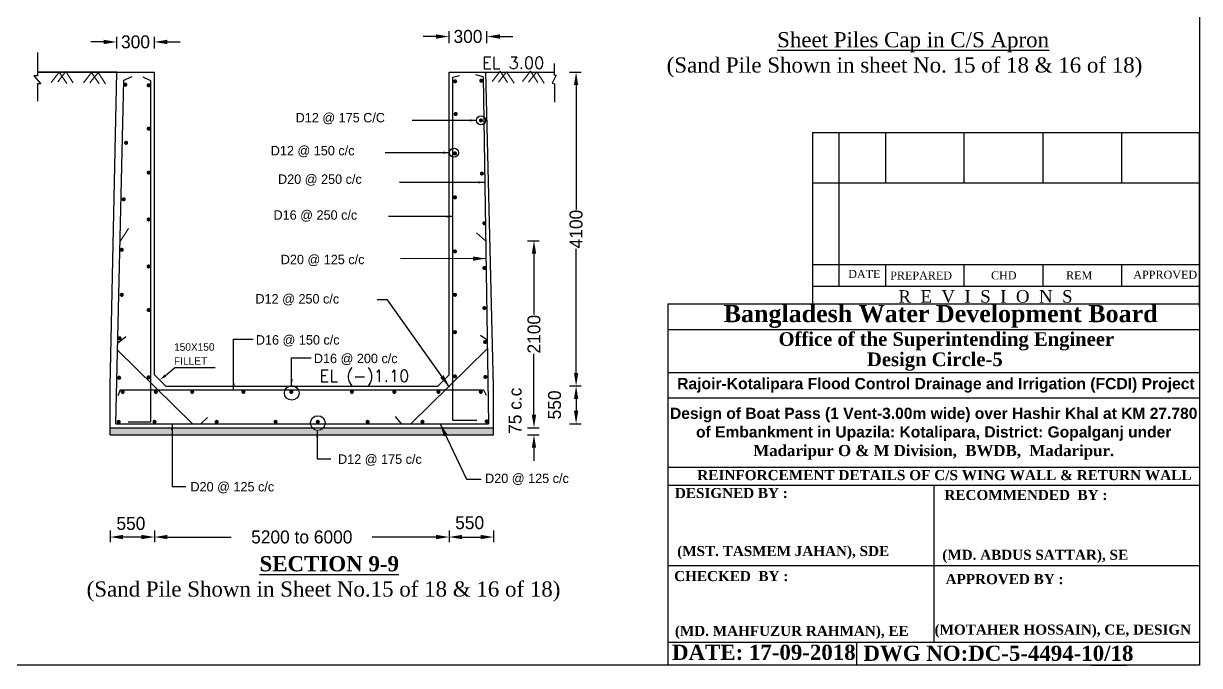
# Model space of a CAD drawing. Extents: x -1206532 to 786809, y -4288605 to 172932.
# Drawn here: x -141732 to -96405, y -4267236 to -4242488 of the extents above; entities that cross this region are included whole.
import ezdxf

# ---------------------------------------------------------------- set-up
doc = ezdxf.new("R2010")
doc.units = 0
doc.header["$LTSCALE"] = 300
doc.header["$MEASUREMENT"] = 0
doc.layers.get('0').update_dxf_attribs({"linetype": 'CONTINUOUS'})
doc.layers.get('DEFPOINTS').update_dxf_attribs({"linetype": 'CONTINUOUS'})
doc.layers.add('LINE', color=7, linetype='CONTINUOUS')
doc.layers.add('TEXT', color=10, linetype='CONTINUOUS')
doc.styles.add('Arial-200', font='ARIAL_0.TTF')
doc.styles.add('BIG', font='ROMANT.SHX')
doc.dimstyles.new('3', dxfattribs={"dimtxt": 225, "dimasz": 350, "dimexe": 100, "dimexo": 25, "dimgap": 9, "dimtad": 0, "dimdec": 0, "dimzin": 0, "dimdsep": 46, "dimtxsty": 'Standard', "dimcen": 0, "dimclrd": 5, "dimclre": 6, "dimclrt": 1, "dimadec": 0, "dimazin": 0, "dimtfac": 1, "dimtdec": 0, "dimtofl": 0, "dimtmove": 2, "dimatfit": 3, "dimfxl": 1, "dimtolj": 1, "dimtzin": 0, "dimarcsym": 0})

# ---------------------------------------------------------------- blocks, each defined once
blk = doc.blocks.new('*D728')
at = {"layer": 'DEFPOINTS', "color": 0, "lineweight": 30}
for p in [(-120851, -4256461), (-120804, -4257917), (-120433, -4257917)]:
    blk.add_point(p, dxfattribs=at)
at = {"layer": 'LINE', "color": 7, "lineweight": -2}
for p, q in [((-120683, -4256461), (-120233, -4256461)), ((-120433, -4256961), (-120433, -4257417)), ((-120683, -4257917), (-120233, -4257917))]:
    blk.add_line(p, q, dxfattribs=at)
at = {"layer": 'LINE', "color": 7, "lineweight": 30}
for points in [[(-120516, -4256961), (-120350, -4256961), (-120433, -4256461)], [(-120516, -4257417), (-120350, -4257417), (-120433, -4257917)]]:
    blk.add_solid(points, dxfattribs=at)
at = {"layer": 'LINE', "color": 7, "lineweight": 30, "insert": (-121262, -4257191), "char_height": 500, "attachment_point": 5, "rotation": 90}
blk.add_mtext('\\A1;550', dxfattribs=at)
blk = doc.blocks.new('*D729')
at = {"layer": 'DEFPOINTS', "color": 0, "lineweight": 30}
for p in [(-122463, -4258069), (-122344, -4258342), (-122056, -4258069)]:
    blk.add_point(p, dxfattribs=at)
at = {"layer": 'LINE', "color": 7, "lineweight": -2}
for p, q in [((-122056, -4257569), (-122056, -4257069)), ((-122306, -4258069), (-121856, -4258069)), ((-122306, -4258342), (-121856, -4258342)), ((-122056, -4258842), (-122056, -4259342))]:
    blk.add_line(p, q, dxfattribs=at)
at = {"layer": 'LINE', "color": 7, "lineweight": 30}
for points in [[(-122140, -4257569), (-121973, -4257569), (-122056, -4258069)], [(-122140, -4258842), (-121973, -4258842), (-122056, -4258342)]]:
    blk.add_solid(points, dxfattribs=at)
at = {"layer": 'LINE', "color": 7, "lineweight": 30, "insert": (-122782, -4257416), "char_height": 500, "attachment_point": 5, "rotation": 90}
blk.add_mtext('\\A1;75 c.c', dxfattribs=at)
blk = doc.blocks.new('*D730')
at = {"layer": 'DEFPOINTS', "color": 0, "lineweight": 30}
for p in [(-121724, -4244364), (-120433, -4244364), (-120851, -4256461)]:
    blk.add_point(p, dxfattribs=at)
at = {"layer": 'LINE', "color": 7, "lineweight": -2}
for p, q in [((-120683, -4244364), (-120233, -4244364)), ((-120433, -4244864), (-120433, -4249653)), ((-120433, -4255961), (-120433, -4251171)), ((-120683, -4256461), (-120233, -4256461))]:
    blk.add_line(p, q, dxfattribs=at)
at = {"layer": 'LINE', "color": 7, "lineweight": 30}
for points in [[(-120516, -4244864), (-120350, -4244864), (-120433, -4244364)], [(-120516, -4255961), (-120350, -4255961), (-120433, -4256461)]]:
    blk.add_solid(points, dxfattribs=at)
at = {"layer": 'LINE', "color": 7, "lineweight": 30, "insert": (-120433, -4250412), "char_height": 500, "attachment_point": 5, "rotation": 90}
blk.add_mtext('\\A1;4100', dxfattribs=at)
blk = doc.blocks.new('*D731')
at = {"layer": 'DEFPOINTS', "color": 0, "lineweight": 30}
for p in [(-125328, -4261971), (-123617, -4261647), (-123617, -4262284)]:
    blk.add_point(p, dxfattribs=at)
at = {"layer": 'LINE', "color": 7, "lineweight": -2}
for p, q in [((-125328, -4262034), (-125328, -4262484)), ((-123617, -4262034), (-123617, -4262484)), ((-124828, -4262284), (-124117, -4262284))]:
    blk.add_line(p, q, dxfattribs=at)
at = {"layer": 'LINE', "color": 7, "lineweight": 30}
for points in [[(-124828, -4262201), (-124828, -4262368), (-125328, -4262284)], [(-124117, -4262201), (-124117, -4262368), (-123617, -4262284)]]:
    blk.add_solid(points, dxfattribs=at)
at = {"layer": 'LINE', "color": 7, "lineweight": 30, "insert": (-124536, -4261734), "char_height": 500, "attachment_point": 5}
blk.add_mtext('\\A1;550', dxfattribs=at)
blk = doc.blocks.new('*D732')
at = {"layer": 'DEFPOINTS', "color": 0, "lineweight": 30}
for p in [(-138396, -4261647), (-136685, -4261801), (-138396, -4262284)]:
    blk.add_point(p, dxfattribs=at)
at = {"layer": 'LINE', "color": 7, "lineweight": -2}
for p, q in [((-138396, -4262034), (-138396, -4262484)), ((-136685, -4262034), (-136685, -4262484)), ((-137185, -4262284), (-137896, -4262284))]:
    blk.add_line(p, q, dxfattribs=at)
at = {"layer": 'LINE', "color": 7, "lineweight": 30}
for points in [[(-137896, -4262201), (-137896, -4262368), (-138396, -4262284)], [(-137185, -4262201), (-137185, -4262368), (-136685, -4262284)]]:
    blk.add_solid(points, dxfattribs=at)
at = {"layer": 'LINE', "color": 7, "lineweight": 30, "insert": (-137593, -4261763), "char_height": 500, "attachment_point": 5}
blk.add_mtext('\\A1;550', dxfattribs=at)
blk = doc.blocks.new('*D733')
at = {"layer": 'DEFPOINTS', "color": 0, "lineweight": 30}
for p in [(-136685, -4261757), (-125328, -4261757), (-125328, -4262284)]:
    blk.add_point(p, dxfattribs=at)
at = {"layer": 'LINE', "color": 7, "lineweight": -2}
for p, q in [((-136685, -4262034), (-136685, -4262484)), ((-125328, -4262034), (-125328, -4262484)), ((-136185, -4262284), (-133724, -4262284)), ((-125828, -4262284), (-128289, -4262284))]:
    blk.add_line(p, q, dxfattribs=at)
at = {"layer": 'LINE', "color": 7, "lineweight": 30}
for points in [[(-136185, -4262201), (-136185, -4262368), (-136685, -4262284)], [(-125828, -4262201), (-125828, -4262368), (-125328, -4262284)]]:
    blk.add_solid(points, dxfattribs=at)
at = {"layer": 'LINE', "color": 7, "lineweight": 30, "insert": (-131006, -4262284), "char_height": 500, "attachment_point": 5}
blk.add_mtext('\\A1;5200 to 6000', dxfattribs=at)
blk = doc.blocks.new('*D734')
at = {"layer": 'DEFPOINTS', "color": 0, "lineweight": 30}
for p in [(-123872, -4242989), (-125328, -4243621), (-123872, -4243621)]:
    blk.add_point(p, dxfattribs=at)
at = {"layer": 'LINE', "color": 7, "lineweight": -2}
for p, q in [((-125828, -4242989), (-126328, -4242989)), ((-125328, -4243239), (-125328, -4242789)), ((-123872, -4243239), (-123872, -4242789)), ((-123372, -4242989), (-122872, -4242989))]:
    blk.add_line(p, q, dxfattribs=at)
at = {"layer": 'LINE', "color": 7, "lineweight": 30}
for points in [[(-125828, -4242906), (-125828, -4243073), (-125328, -4242989)], [(-123372, -4242906), (-123372, -4243073), (-123872, -4242989)]]:
    blk.add_solid(points, dxfattribs=at)
at = {"layer": 'LINE', "color": 7, "lineweight": 30, "insert": (-124600, -4242989), "char_height": 500, "attachment_point": 5}
blk.add_mtext('\\A1;300', dxfattribs=at)
blk = doc.blocks.new('*D735')
at = {"layer": 'DEFPOINTS', "color": 0, "lineweight": 30}
for p in [(-136689, -4243198), (-138141, -4243707), (-136689, -4243678)]:
    blk.add_point(p, dxfattribs=at)
at = {"layer": 'LINE', "color": 7, "lineweight": -2}
for p, q in [((-138141, -4243448), (-138141, -4242998)), ((-136689, -4243448), (-136689, -4242998)), ((-138641, -4243198), (-139141, -4243198)), ((-136189, -4243198), (-135689, -4243198))]:
    blk.add_line(p, q, dxfattribs=at)
at = {"layer": 'LINE', "color": 7, "lineweight": 30}
for points in [[(-138641, -4243114), (-138641, -4243281), (-138141, -4243198)], [(-136189, -4243114), (-136189, -4243281), (-136689, -4243198)]]:
    blk.add_solid(points, dxfattribs=at)
at = {"layer": 'LINE', "color": 7, "lineweight": 30, "insert": (-137415, -4243198), "char_height": 500, "attachment_point": 5}
blk.add_mtext('\\A1;300', dxfattribs=at)
blk = doc.blocks.new('*D736')
at = {"layer": 'DEFPOINTS', "color": 0, "lineweight": 30}
for p in [(-123106, -4250860), (-122056, -4250860), (-122475, -4258069)]:
    blk.add_point(p, dxfattribs=at)
at = {"layer": 'LINE', "color": 7, "lineweight": -2}
for p, q in [((-122306, -4250860), (-121856, -4250860)), ((-122056, -4251360), (-122056, -4253706)), ((-122056, -4257569), (-122056, -4255224)), ((-122306, -4258069), (-121856, -4258069))]:
    blk.add_line(p, q, dxfattribs=at)
at = {"layer": 'LINE', "color": 7, "lineweight": 30}
for points in [[(-122140, -4251360), (-121973, -4251360), (-122056, -4250860)], [(-122140, -4257569), (-121973, -4257569), (-122056, -4258069)]]:
    blk.add_solid(points, dxfattribs=at)
at = {"layer": 'LINE', "color": 7, "lineweight": 30, "insert": (-122056, -4254465), "char_height": 500, "attachment_point": 5, "rotation": 90}
blk.add_mtext('\\A1;2100', dxfattribs=at)

msp = doc.modelspace()

# ---------------------------------------------------------------- hatches: boundary and pattern name
at = {"layer": 'LINE', "lineweight": 30}
h = msp.add_hatch(dxfattribs=at)
h.set_pattern_fill('AR-CONC', color=256, scale=72.8, style=0)
h.set_pattern_definition([(50, (-1140140.4, -2719355.54), (522.16541, -45.68355), [54.6, -600.6]), (355, (-1140140.4, -2719355.54), (-101.01097, 547.59587), [43.68, -480.48]), (100.4514, (-1140096.9, -2719359.35), (421.15483, 501.91199), [46.40286, -510.43146]), (46.1842, (-1140140.4, -2719209.94), (776.95148, -120.49784), [81.9, -900.9]), (96.6356, (-1140075.7, -2719220), (680.43445, 709.1578), [69.6043, -765.64706]), (351.1842, (-1140140.4, -2719209.9), (680.4339, 709.15834), [65.52, -720.72]), (21, (-1140067.6, -2719246.34), (434.54833, -293.10655), [54.6, -600.6]), (326, (-1140067.6, -2719246.34), (177.13356, 527.90923), [43.68, -480.48]), (71.4514, (-1140031.4, -2719270.76), (611.68207, 234.8022), [46.40286, -510.43146]), (37.5, (-1140140.41, -2719355.54), (8.852375, 242.346726), [0, -474.656, 0, -487.76, 0, -482.3]), (7.5, (-1140140.41, -2719355.54), (191.514623, 287.131726), [0, -278.096, 0, -463.736, 0, -183.82]), (327.5, (-1140302.76, -2719355.54), (388.622734, -16.419947), [0, -182, 0, -567.84, 0, -753.48]), (317.5, (-1140375.56, -2719355.54), (424.55953, 72.87643), [0, -236.6, 0, -377.104, 0, -535.08])])
h.paths.add_polyline_path([(-123617.248, -4258342.337), (-123617.248, -4258069.337), (-130167.903, -4258069.337, -0.477602141), (-130607.98, -4258069.337), (-138395.648, -4258069.337), (-138395.648, -4258342.337)])

# ---------------------------------------------------------------- linework, layer by layer
at = {"linetype": 'ByBlock', "lineweight": 30}
msp.add_lwpolyline([(-168376.746, -4267228.361), (-168376.746, -4216333.96), (-96404.866, -4216333.96), (-96404.866, -4267228.361), (-168376.746, -4267228.361)], close=True, dxfattribs=at)
at = {"layer": 'LINE'}
for p, q in [((-141197.015, -4243601.63), (-141197.015, -4244498.79)), ((-141197.015, -4244364.216), (-136684.848, -4244364.216)), ((-138140.848, -4244364.216), (-141152.071, -4244364.216)), ((-138395.648, -4256467.737), (-138140.848, -4244364.216)), ((-136684.848, -4256030.937), (-136684.848, -4244364.216)), ((-125327.912, -4244357.067), (-121279.637, -4244357.067)), ((-121279.637, -4244034.32), (-121279.637, -4244483.723)), ((-141197.015, -4244498.79), (-141331.846, -4244498.79)), ((-141331.846, -4244498.79), (-141062.184, -4244812.796)), ((-141197.015, -4244812.796), (-141197.015, -4245485.666)), ((-141062.184, -4244812.796), (-141197.015, -4244812.796)), ((-138178.866, -4257923.737), (-137867.848, -4244672.57)), ((-137867.848, -4244672.57), (-137541.997, -4244531.64)), ((-136830.448, -4244698.05), (-137116.035, -4244558.239)), ((-136830.448, -4257840.521), (-136830.448, -4244698.05)), ((-125182.456, -4244562.117), (-124927.175, -4244487.834)), ((-124017.429, -4244537.89), (-124297.792, -4244463.087)), ((-121201.683, -4244477.152), (-121360.094, -4244793.371)), ((-121360.094, -4244793.371), (-121269.573, -4244815.958)), ((-121269.573, -4244477.152), (-121201.683, -4244477.152)), ((-121269.573, -4244815.958), (-121269.573, -4245516.158))]:
    msp.add_line(p, q, dxfattribs=at)
at = {"layer": 'LINE', "lineweight": 20}
for p, q in [((-140352.682, -4244364.856), (-140664.036, -4244762.83)), ((-140103.603, -4244339.983), (-140414.957, -4244737.957)), ((-140352.682, -4244364.856), (-140066.234, -4244800.138)), ((-140103.603, -4244339.983), (-139817.155, -4244775.264)), ((-139107.266, -4244377.295), (-139418.62, -4244775.269)), ((-138858.177, -4244377.295), (-139169.531, -4244775.269)), ((-139107.266, -4244377.295), (-138820.818, -4244812.577)), ((-138858.177, -4244377.295), (-138571.73, -4244812.577)), ((-123359.478, -4244326.534), (-123670.832, -4244724.507)), ((-123110.39, -4244351.407), (-123421.744, -4244749.381)), ((-123359.478, -4244326.534), (-123073.03, -4244761.815)), ((-123110.39, -4244351.407), (-122823.942, -4244786.689)), ((-122188.781, -4244326.534), (-122500.135, -4244724.507)), ((-121952.154, -4244351.407), (-122263.508, -4244749.381)), ((-122188.781, -4244326.534), (-121902.333, -4244761.815)), ((-121952.154, -4244351.407), (-121665.706, -4244786.689)), ((-138014.008, -4250899.822), (-137680.186, -4250386.728))]:
    msp.add_line(p, q, dxfattribs=at)
at = {"layer": 'LINE', "lineweight": 30}
for p, q in [((-125328.048, -4256030.937), (-125328.048, -4244364.216)), ((-123617.248, -4256467.737), (-123911.867, -4244357.067)), ((-125182.523, -4257785.301), (-125182.456, -4244562.117)), ((-124017.429, -4244537.89), (-123811.786, -4257923.737)), ((-123867.443, -4254683.26), (-124120.469, -4254509.064)), ((-123856.224, -4255031.111), (-126800.241, -4257923.737)), ((-125328.048, -4256030.937), (-125764.848, -4256467.737)), ((-138001.592, -4256608.543), (-124004.421, -4256613.337)), ((-136248.048, -4256467.737), (-125764.848, -4256467.737)), ((-124004.421, -4256613.337), (-123893.34, -4256818.256)), ((-123617.248, -4258342.337), (-123617.248, -4256467.737)), ((-138178.866, -4257923.737), (-123811.786, -4257923.737)), ((-125182.523, -4257785.301), (-124263.927, -4257785.301)), ((-138395.648, -4258069.337), (-123617.248, -4258069.337)), ((-138395.648, -4258342.337), (-123617.248, -4258342.337))]:
    msp.add_line(p, q, dxfattribs=at)
at = {"layer": 'LINE', "lineweight": 25}
for p, q in [((-111316.335, -4246689.621), (-96404.866, -4246689.621)), ((-111316.335, -4246689.621), (-111316.335, -4253295.18)), ((-110311.747, -4246689.621), (-110311.747, -4252618.423)), ((-110311.747, -4246689.621), (-110311.747, -4252618.423)), ((-110311.747, -4246689.621), (-110311.747, -4252618.423)), ((-110311.747, -4246689.621), (-110311.747, -4252618.423)), ((-108506.975, -4246721.541), (-108506.975, -4248628.424)), ((-105479.773, -4248628.424), (-105479.773, -4246689.447)), ((-102429.706, -4248628.424), (-102429.706, -4246689.447)), ((-99391.794, -4248628.424), (-99391.794, -4246716.611)), ((-99292.23, -4246689.621), (-96404.866, -4246689.621)), ((-96404.866, -4253417.526), (-96404.866, -4246689.621)), ((-111316.335, -4248628.424), (-96555.751, -4248628.424)), ((-110265.717, -4248628.424), (-96404.866, -4248628.424)), ((-111316.335, -4251775.465), (-96555.751, -4251775.465)), ((-110265.717, -4251775.465), (-96404.866, -4251775.465)), ((-110265.717, -4251775.465), (-96555.751, -4251775.465)), ((-110265.717, -4251775.465), (-96555.751, -4251775.465)), ((-108506.975, -4251775.465), (-108506.975, -4252618.423)), ((-105479.773, -4252620.391), (-105479.773, -4251775.465)), ((-102429.706, -4252620.391), (-102429.706, -4251775.465)), ((-99391.794, -4252615.748), (-99391.794, -4251775.465)), ((-111316.335, -4252618.423), (-96555.751, -4252618.423)), ((-110265.717, -4252618.423), (-96404.866, -4252618.423)), ((-110265.717, -4252618.423), (-96555.751, -4252618.423)), ((-110265.717, -4252618.423), (-96555.751, -4252618.423)), ((-116893.471, -4253295.18), (-96404.866, -4253295.18)), ((-116893.471, -4253295.18), (-116893.471, -4267226.517)), ((-96404.866, -4253417.526), (-96404.866, -4267228.361)), ((-116893.471, -4254290.017), (-96404.866, -4254290.017)), ((-116893.471, -4255940.154), (-96404.866, -4255940.154)), ((-116893.471, -4255940.154), (-96404.866, -4255940.154)), ((-116893.471, -4255940.154), (-96404.866, -4255940.154)), ((-116893.471, -4255940.154), (-96404.866, -4255940.154)), ((-116893.471, -4256913.79), (-96404.866, -4256913.79)), ((-116893.471, -4256913.79), (-96404.866, -4256913.79)), ((-116893.471, -4256913.79), (-96404.866, -4256913.79)), ((-116893.471, -4256913.79), (-96404.866, -4256913.79)), ((-116893.471, -4259592.261), (-96404.866, -4259592.261)), ((-116893.471, -4260286.333), (-96404.866, -4260286.333)), ((-106649.168, -4260286.333), (-106649.168, -4266331.626)), ((-116893.471, -4263381.494), (-96404.866, -4263381.494)), ((-116893.471, -4266331.626), (-96404.866, -4266331.626)), ((-112820.745, -4266331.626), (-96404.866, -4266331.626)), ((-112820.745, -4266331.626), (-96404.866, -4266331.626)), ((-112820.745, -4266331.626), (-96404.866, -4266331.626)), ((-109621.65, -4266331.626), (-109621.65, -4267236.154)), ((-96404.866, -4267228.361), (-116893.471, -4267228.361)), ((-100573.593, -4267228.361), (-99207.42, -4267228.361))]:
    msp.add_line(p, q, dxfattribs=at)
at = {"layer": 'LINE', "color": 0}
for p, q in [((-123920.309, -4250859.694), (-124274.066, -4250554.168)), ((-138105.688, -4254805.953), (-137791.238, -4254558.938)), ((-138112.003, -4255075), (-135212.654, -4257923.737)), ((-136684.848, -4256030.937), (-136248.048, -4256467.737)), ((-136260.559, -4256060.385), (-135904.31, -4255754.039)), ((-135904.31, -4255754.039), (-134345.019, -4255754.039)), ((-138395.648, -4258342.337), (-138395.648, -4256467.737)), ((-138001.592, -4256608.543), (-138095.568, -4256838.696)), ((-137701.515, -4257840.521), (-136830.448, -4257840.521)), ((-134899.226, -4257923.737), (-134642.615, -4257670.951)), ((-127167.866, -4257923.737), (-127399.013, -4257639.41))]:
    msp.add_line(p, q, dxfattribs=at)
at = {"layer": 'LINE', "const_width": 78.624}
for points in [[(-137844.031, -4244846.354, 1), (-137765.407, -4244846.354, 1)], [(-136947.479, -4244867.371, 1), (-136868.855, -4244867.371, 1)], [(-125134.255, -4244716.034, 1), (-125055.631, -4244716.034, 1)], [(-124128.794, -4244692.622, 1), (-124050.17, -4244692.622, 1)], [(-125114.039, -4245976.614, 1), (-125035.415, -4245976.614, 1)], [(-124138.902, -4246221.955, 1), (-124060.278, -4246221.955, 1)], [(-136947.479, -4246541.739, 1), (-136868.855, -4246541.739, 1)], [(-137817.411, -4247087.106, 1), (-137738.787, -4247087.106, 1)], [(-136947.479, -4248232.869, 1), (-136868.855, -4248232.869, 1)], [(-137912.051, -4249263.826, 1), (-137833.427, -4249263.826, 1)], [(-136947.479, -4250042.578, 1), (-136868.855, -4250042.578, 1)], [(-137984.851, -4251211.226, 1), (-137906.227, -4251211.226, 1)], [(-136947.479, -4251854.078, 1), (-136868.855, -4251854.078, 1)]]:
    msp.add_lwpolyline(points, format="xyb", close=True, dxfattribs=at)
at = {"layer": 'LINE', "color": 0, "const_width": 78.624}
for points in [[(-125139.694, -4247497.398, 1), (-125061.07, -4247497.398, 1)], [(-124102.502, -4248271.275, 1), (-124023.878, -4248271.275, 1)], [(-125139.702, -4249189.168, 1), (-125061.078, -4249189.168, 1)], [(-124007.862, -4250189.555, 1), (-123929.238, -4250189.555, 1)], [(-137984.851, -4252947.506, 1), (-137906.227, -4252947.506, 1)], [(-136947.479, -4253533.737, 1), (-136868.855, -4253533.737, 1)], [(-138068.571, -4254621.906, 1), (-137989.947, -4254621.906, 1)], [(-138084.204, -4256143.638, 1), (-138005.58, -4256143.638, 1)], [(-136947.479, -4256124.583, 1), (-136868.855, -4256124.583, 1)], [(-137949.045, -4256689.371, 1), (-137870.421, -4256689.371, 1)], [(-136672.125, -4256689.371, 1), (-136593.501, -4256689.371, 1)], [(-135269.605, -4256689.371, 1), (-135190.981, -4256689.371, 1)], [(-133293.473, -4256689.371, 1), (-133214.849, -4256689.371, 1)], [(-131450.494, -4256689.371, 1), (-131371.87, -4256689.371, 1)], [(-129115.13, -4256689.371, 1), (-129036.506, -4256689.371, 1)], [(-127476.957, -4256689.371, 1), (-127398.333, -4256689.371, 1)], [(-138103.093, -4257843.447, 1), (-138024.469, -4257843.447, 1)], [(-136719.893, -4257843.447, 1), (-136641.269, -4257843.447, 1)], [(-134325.717, -4257843.447, 1), (-134247.093, -4257843.447, 1)], [(-132056.836, -4257843.447, 1), (-131978.212, -4257843.447, 1)], [(-130428.062, -4257843.447, 1), (-130349.438, -4257843.447, 1)], [(-128504.664, -4257843.447, 1), (-128426.04, -4257843.447, 1)], [(-126393.549, -4257843.447, 1), (-126314.925, -4257843.447, 1)]]:
    msp.add_lwpolyline(points, format="xyb", close=True, dxfattribs=at)
at = {"layer": 'LINE', "lineweight": 30, "const_width": 78.624}
for points in [[(-125139.713, -4251274.354, 1), (-125061.089, -4251274.354, 1)], [(-124007.862, -4251911.275, 1), (-123929.238, -4251911.275, 1)], [(-125139.721, -4252946.984, 1), (-125061.097, -4252946.984, 1)], [(-124007.862, -4253458.275, 1), (-123929.238, -4253458.275, 1)], [(-125139.729, -4254386.315, 1), (-125061.105, -4254386.315, 1)], [(-123978.742, -4254765.035, 1), (-123900.118, -4254765.035, 1)], [(-125139.737, -4256092.554, 1), (-125061.113, -4256092.554, 1)], [(-123967.822, -4256111.835, 1), (-123889.198, -4256111.835, 1)], [(-125777.094, -4256689.371, 1), (-125698.47, -4256689.371, 1)], [(-124144.864, -4256689.371, 1), (-124066.24, -4256689.371, 1)], [(-123919.808, -4257825.383, 1), (-123841.184, -4257825.383, 1)]]:
    msp.add_lwpolyline(points, format="xyb", close=True, dxfattribs=at)
at = {"layer": 'LINE'}
msp.add_circle((-124099.59, -4246221.955), 170.984, dxfattribs=at)
at = {"layer": 'LINE', "color": 0}
for centre, radius in [((-125137.366, -4247466.959), 173.27), ((-131393.781, -4256726.325), 282.903), ((-130387.942, -4257891.525), 282.903)]:
    msp.add_circle(centre, radius, dxfattribs=at)
msp.add_solid([(-136231.865, -4256099.528), (-136289.253, -4256021.243), (-136495.414, -4256232.55)], dxfattribs=at)

# ---------------------------------------------------------------- texts
at = {"layer": 'LINE'}
for s, p in [('D12 @ 175 C/C', (-131242.651, -4246299.871)), ('D12 @ 150 c/c', (-132201.378, -4247569.643)), ('D20 @ 250 c/c', (-131920.784, -4248670.514)), ('D16 @ 250 c/c', (-132095.505, -4250051.945)), ('D20 @ 125 c/c', (-131816.668, -4251766.949)), ('D16 @ 200 c/c', (-130540, -4255581.121))]:
    msp.add_text(s, height=364, dxfattribs=at).set_placement(p)
at = {"layer": 'LINE', "color": 0}
for s, height, p in [('D12 @ 250 c/c', 364, (-132791.55, -4253283.047)), ('150X150 ', 291.2, (-135928.491, -4255103.652)), ('D16 @ 150 c/c', 364, (-132775.798, -4254865.554)), ('FILLET', 291.2, (-135929.604, -4255643.065)), ('D20 @ 125 c/c', 364, (-135296.928, -4260526.399))]:
    msp.add_text(s, height=height, dxfattribs=at).set_placement(p)
at = {"layer": 'LINE', "color": 0, "style": 'BIG'}
msp.add_text('EL (-)1.10', height=458.64, dxfattribs=at).set_placement((-130318.655, -4256299.846))
at = {"layer": 'LINE', "lineweight": 30}
for s, p in [('D12 @ 175 c/c', (-129607.039, -4259464.666)), ('D20 @ 125 c/c', (-123939.487, -4260203.557))]:
    msp.add_text(s, height=364, dxfattribs=at).set_placement(p)
at = {"layer": 'LINE', "lineweight": 30, "char_height": 585, "width": 21075.69772, "attachment_point": 2, "style": 'Arial-200'}
for s, insert in [('{\\fTimes New Roman|b1|i0|c0|p18;          \\fTimes New Roman|b0|i0|c0|p18;\\LSheet Piles Cap in C/S Apron\\P\\l       (Sand Pile Shown in sheet No. 15 of 18 & 16 of 18)}', (-108548.177, -4242819.221)), ('{\\fTimes New Roman|b1|i0|c0|p18;          \\LSECTION 9-9\\P\\fTimes New Roman|b0|i0|c0|p18;\\l        (Sand Pile Shown in Sheet No.15 of 18 & 16 of 18)}', (-131052.172, -4263020.743))]:
    msp.add_mtext(s, dxfattribs=dict(at, insert=insert))
at = {"layer": 'LINE', "lineweight": 25, "attachment_point": 1}
for s, insert, char_height in [('{\\fTimes New Roman|b0|i0|c0|p18;DATE }', (-109943.364, -4251988.396), 308.45248), ('{\\fTimes New Roman|b0|i0|c0|p18;PREPARED\\fTimes New Roman|b1|i0|c0|p18; }', (-108324.532, -4252049.008), 308.45248), ('{\\fTimes New Roman|b0|i0|c0|p18;CHD}', (-104439.033, -4252042.522), 308.45248), ('{\\fTimes New Roman|b0|i0|c0|p18; REM }', (-101664.208, -4252042.522), 308.45248), ('{\\fTimes New Roman|b0|i0|c0|p18;APPROVED}', (-98954.827, -4252016.008), 308.45248), ('{\\fTimes New Roman|b0|i0|c0|p18;R  E  V  I  S  I  O  N  S}', (-108010.639, -4252767.023), 481.957), ('{\\fTimes New Roman|b1|i0|c0|p18;DESIGNED BY :}', (-116623.173, -4260393.239), 387), ('{\\fTimes New Roman|b1|i0|c0|p18;RECOMMENDED  BY :}', (-106234.891, -4260468.823), 387), ('{\\fTimes New Roman|b1|i0|c0|p18;\\C0;(MST. TASMEM JAHAN), SDE}', (-116535.941, -4262629.797), 387), ('{\\fTimes New Roman|b1|i0|c0|p18;\\C0;(MD. ABDUS SATTAR), SE}', (-106318.022, -4262775.621), 387), ('{\\fTimes New Roman|b1|i0|c0|p18;CHECKED  BY :}', (-116652.302, -4263595.863), 387), ('{\\fTimes New Roman|b1|i0|c0|p18;APPROVED BY :}', (-106190.014, -4263712.757), 387), ('{\\fTimes New Roman|b1|i0|c0|p18;\\C0;(MD. MAHFUZUR RAHMAN), EE}', (-116624.383, -4265708.992), 387), ('{\\fTimes New Roman|b1|i0|c0|p18;\\C0;(MOTAHER HOSSAIN), CE, DESIGN}', (-106615.572, -4265658.06), 387), ('{\\fTimes New Roman|b1|i0|c0|p18;DATE: 17-09-2018}', (-116733.995, -4266436.547), 583.62167), ('{\\fTimes New Roman|b1|i0|c0|p18; DWG NO:DC-5-4494-10/18}', (-109577.38, -4266473.38), 583.62167)]:
    msp.add_mtext(s, dxfattribs=dict(at, insert=insert, char_height=char_height))
at = {"layer": 'LINE', "lineweight": 25, "attachment_point": 8}
for s, insert, char_height, width in [('{\\fTimes New Roman|b1|i0|c0|p18;Bangladesh Water Development Board}', (-106382.571, -4254224.288), 663.33092, 26528.14399), ('{\\fTimes New Roman|b1|i0|c0|p18;Office of the Superintending Engineer}', (-106163.276, -4255092.095), 526.13993, 21041.55779), ('{\\fTimes New Roman|b1|i0|c0|p18;Design Circle-5}', (-106606.063, -4255872.961), 526.13993, 21041.55779), ('{\\fArial|b1|i0|c0|p34;Rajoir-Kotalipara Flood Control Drainage and Irrigation (FCDI) Project}', (-106563.827, -4256717.472), 432, 25794.82457), ('\\pt0.004829;{\\fArial|b1|i0|c0|p34;Design of Boat Pass (1 Vent-3.00m wide) over Hashir Khal at KM 27.780 of Embankment in Upazila: Kotalipara, District: Gopalganj under \\P\\ptz;\\fTimes New Roman|b1|i0|c0|p18;Madaripur O & M Division,  BWDB,  Madaripur.}', (-106649.168, -4259303.62), 430, 20488.60529), ('{\\fTimes New Roman|b1|i0|c0|p18;REINFORCEMENT DETAILS OF C/S WING WALL & RETURN WALL }', (-106236.748, -4260099.566), 389.44184, 19663.76436)]:
    msp.add_mtext(s, dxfattribs=dict(at, insert=insert, char_height=char_height, width=width))
at = {"layer": 'TEXT', "color": 0, "style": 'BIG'}
msp.add_text('EL 3.00', height=458.64, dxfattribs=at).set_placement((-124056.758, -4244234.795))

# ---------------------------------------------------------------- dimensions: what is measured, and where the dimension line sits
at = {"layer": 'LINE', "lineweight": 30}
for base, p1, p2, text, picture, middle in [((-136689.109, -4243197.655), (-138140.848, -4243707.128), (-136689.109, -4243678.008), '300', '*D735', (-137414.979, -4243197.655)), ((-123872.048, -4242989.242), (-125328.048, -4243620.945), (-123872.048, -4243620.945), '300', '*D734', (-124600.048, -4242989.242)), ((-125328.048, -4262284.314), (-136684.848, -4261757.302), (-125328.048, -4261757.302), '5200 to 6000', '*D733', (-131006.448, -4262284.314))]:
    dim = msp.add_linear_dim(base=base, p1=p1, p2=p2, text=text, dimstyle='3', override={"dimtxt": 500, "dimasz": 500, "dimexe": 200, "dimexo": 5, "dimdle": 250, "dimclrd": 7, "dimclre": 7, "dimclrt": 7, "dimfxl": 250, "dimfxlon": 1}, dxfattribs=at)
    dim.commit()
    dim.dimension.update_dxf_attribs({"geometry": picture, "text_midpoint": middle})
for base, p1, p2, text, picture, middle in [((-120432.943, -4244364.216), (-120851.192, -4256460.51), (-121724.442, -4244364.216), '4100', '*D730', (-120432.943, -4250412.363)), ((-122056.337, -4250859.694), (-122474.587, -4258069.337), (-123105.626, -4250859.694), '2100', '*D736', (-122056.337, -4254464.516))]:
    dim = msp.add_linear_dim(base=base, p1=p1, p2=p2, angle=90, text=text, dimstyle='3', override={"dimtxt": 500, "dimasz": 500, "dimexe": 200, "dimexo": 5, "dimdle": 250, "dimclrd": 7, "dimclre": 7, "dimclrt": 7, "dimfxl": 250, "dimfxlon": 1}, dxfattribs=at)
    dim.commit()
    dim.dimension.update_dxf_attribs({"geometry": picture, "text_midpoint": middle})
for base, p1, p2, text, picture, middle in [((-122056.337, -4258069.337), (-122343.83, -4258342.337), (-122463.276, -4258069.337), '75 c.c', '*D729', (-122781.666, -4257415.568)), ((-120432.943, -4257916.51), (-120851.192, -4256460.51), (-120803.7, -4257916.51), '550', '*D728', (-121262.419, -4257190.577))]:
    dim = msp.add_linear_dim(base=base, p1=p1, p2=p2, angle=90, text=text, dimstyle='3', override={"dimtxt": 500, "dimasz": 500, "dimexe": 200, "dimexo": 5, "dimdle": 250, "dimclrd": 7, "dimclre": 7, "dimclrt": 7, "dimfxl": 250, "dimfxlon": 1}, dxfattribs=at)
    dim.commit()
    dim.dimension.update_dxf_attribs({"geometry": picture, "text_midpoint": middle, "dimtype": 160})
for base, p1, p2, picture, middle in [((-138395.648, -4262284.314), (-136684.848, -4261801.227), (-138395.648, -4261646.697), '*D732', (-137592.826, -4261762.756)), ((-123617.248, -4262284.314), (-125328.048, -4261971.274), (-123617.248, -4261646.697), '*D731', (-124536.146, -4261733.636))]:
    dim = msp.add_linear_dim(base=base, p1=p1, p2=p2, text='550', dimstyle='3', override={"dimtxt": 500, "dimasz": 500, "dimexe": 200, "dimexo": 5, "dimdle": 250, "dimclrd": 7, "dimclre": 7, "dimclrt": 7, "dimfxl": 250, "dimfxlon": 1}, dxfattribs=at)
    dim.commit()
    dim.dimension.update_dxf_attribs({"geometry": picture, "text_midpoint": middle, "dimtype": 160})

# ---------------------------------------------------------------- leaders
at = {"layer": 'LINE', "color": 0}
for points in [[(-124270.574, -4246221.955), (-126755.736, -4246221.955)], [(-125310.635, -4247466.959), (-127795.797, -4247466.959)], [(-123954.839, -4248611.998), (-127242.386, -4248618.537)], [(-125182.483, -4249929.51), (-127667.645, -4249929.51)], [(-133633.605, -4256613.337), (-133633.605, -4254657.424), (-132880.125, -4254657.424)], [(-131397.807, -4256443.451), (-131397.807, -4255372.992), (-130644.327, -4255372.992)], [(-136004.856, -4257906.332), (-136004.856, -4260332.979), (-135480.696, -4260332.979)], [(-130411.301, -4258189.437), (-130411.301, -4259266.65), (-129887.141, -4259266.65)]]:
    msp.add_leader(points, dimstyle='3', override={"dimasz": 250, "dimclrd": 0}, dxfattribs=at)
at = {"layer": 'LINE', "lineweight": 30}
for points in [[(-123909.708, -4251549.735), (-127197.255, -4251556.274)], [(-125311.401, -4256505.18), (-127706.82, -4253137.385), (-128103.303, -4253137.385)], [(-125670.559, -4257923.737), (-124660.431, -4260049.95), (-124085.702, -4260049.95)]]:
    msp.add_leader(points, dimstyle='3', override={"dimtxt": 500, "dimasz": 500, "dimexe": 200, "dimexo": 5, "dimdle": 250, "dimclrd": 7, "dimclre": 7, "dimclrt": 7, "dimfxl": 250, "dimfxlon": 1}, dxfattribs=at)

doc.saveas('drawing.dxf')
